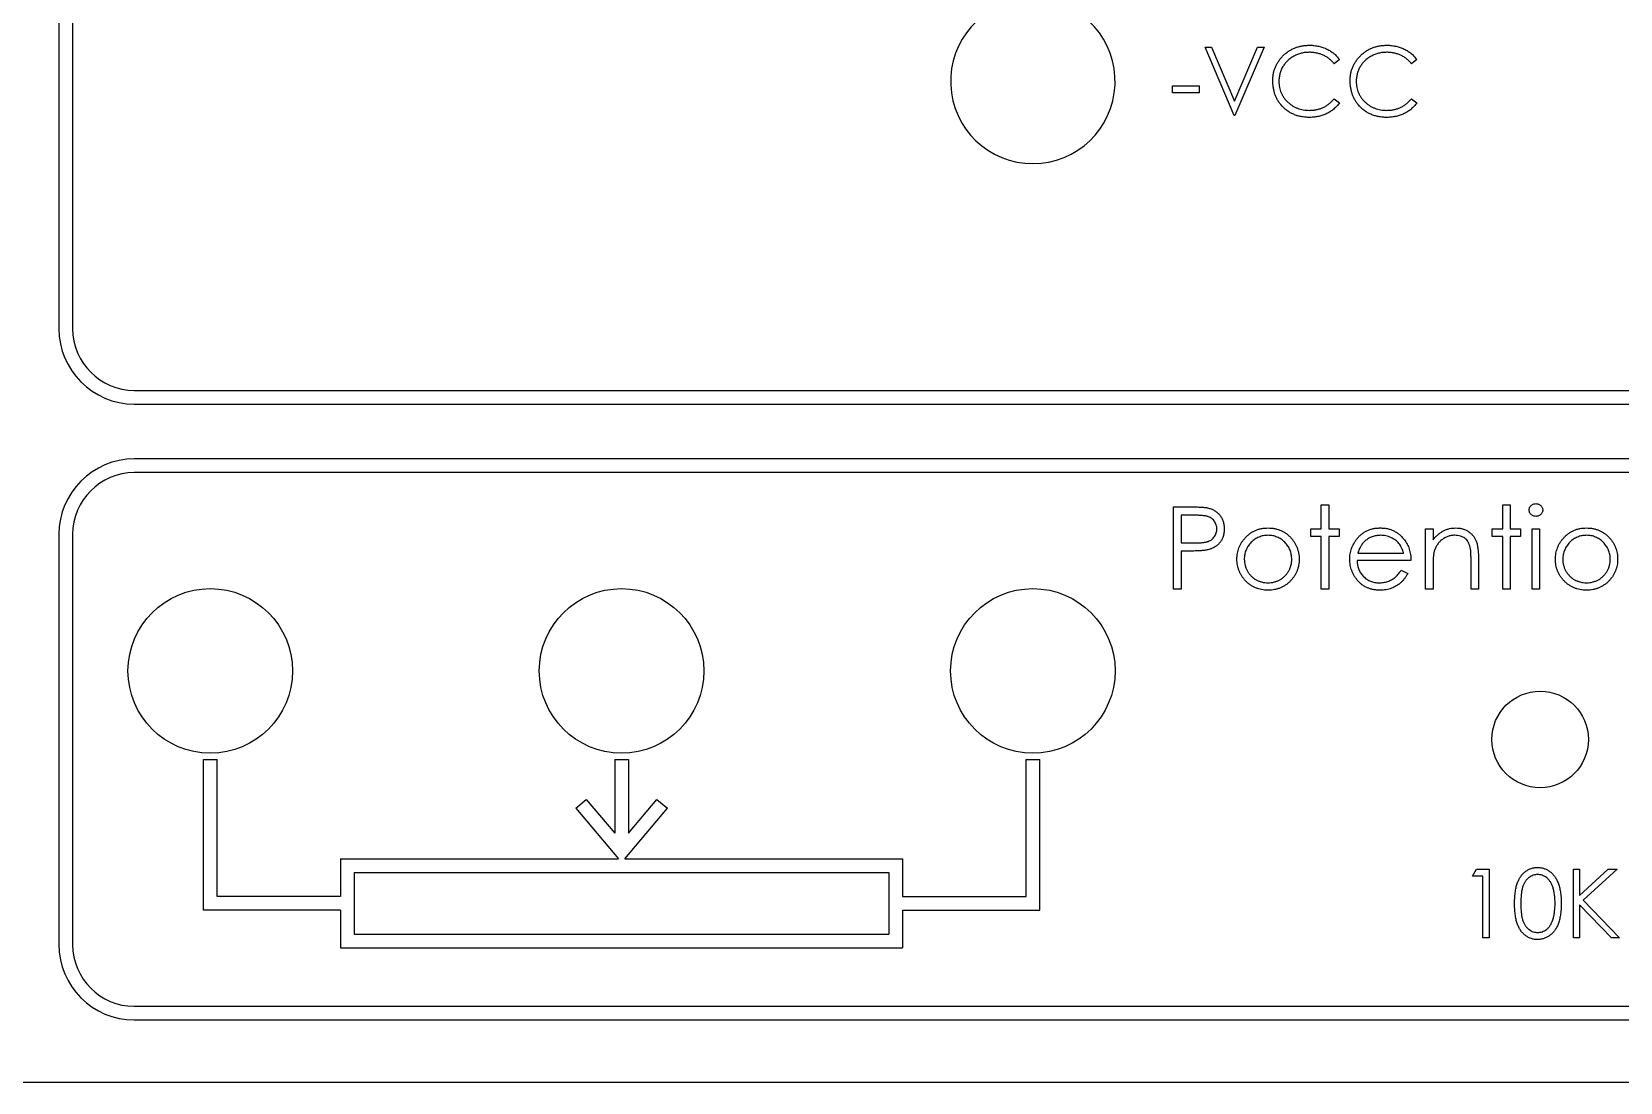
# Model space of a CAD drawing. Header units: millimetres. Extents: x -156 to 156, y -100 to 100.
# Drawn here: x -73 to 42.8, y -100.5 to -23.9 of the extents above; entities that cross this region are included whole.
import ezdxf

# ---------------------------------------------------------------- set-up
doc = ezdxf.new("R2010")
doc.units = ezdxf.units.MM

msp = doc.modelspace()

# ---------------------------------------------------------------- linework, layer by layer
at = {"color": 7, "linetype": 'Continuous', "lineweight": 25}
for p, q in [((-71.04, 45.54), (-71.04, -45.54)), ((-70.04, 45.54), (-70.04, -45.54)), ((14.68, -30), (12.56, -25)), ((12.56, -25), (13.04, -25)), ((13.04, -25), (14.71, -28.94)), ((14.71, -28.94), (16.38, -25)), ((16.86, -25), (14.74, -30)), ((16.38, -25), (16.86, -25)), ((22.37, -25.92), (21.98, -26.22)), ((28.01, -25.92), (27.62, -26.22)), ((10.19, -28.33), (10.19, -27.82)), ((10.19, -27.82), (12.12, -27.82)), ((12.12, -28.33), (10.19, -28.33)), ((12.12, -27.82), (12.12, -28.33)), ((21.98, -28.78), (22.37, -29.08)), ((27.62, -28.78), (28.01, -29.08)), ((14.74, -30), (14.68, -30)), ((-65.54, -50.04), (65.54, -50.04)), ((-65.54, -51.04), (65.54, -51.04)), ((65.54, -55.04), (-65.54, -55.04)), ((65.54, -56.04), (-65.54, -56.04)), ((10.27, -64.54), (10.27, -58.54)), ((10.27, -58.54), (11.45, -58.54)), ((21.04, -60.15), (21.04, -58.38)), ((21.04, -58.38), (21.58, -58.38)), ((21.58, -58.38), (21.58, -60.15)), ((34.27, -60.15), (34.27, -58.38)), ((34.27, -58.38), (34.81, -58.38)), ((34.81, -58.38), (34.81, -60.15)), ((11.91, -59.15), (10.81, -59.15)), ((10.81, -59.15), (10.81, -61.15)), ((20.27, -60.15), (21.04, -60.15)), ((20.27, -60.69), (20.27, -60.15)), ((21.58, -60.15), (22.35, -60.15)), ((22.35, -60.15), (22.35, -60.69)), ((28.65, -64.54), (28.65, -60.15)), ((28.65, -60.15), (29.19, -60.15)), ((29.19, -60.15), (29.19, -60.94)), ((33.5, -60.15), (34.27, -60.15)), ((33.5, -60.69), (33.5, -60.15)), ((34.81, -60.15), (35.58, -60.15)), ((35.58, -60.15), (35.58, -60.69)), ((36.42, -64.54), (36.42, -60.15)), ((36.42, -60.15), (36.96, -60.15)), ((36.96, -60.15), (36.96, -64.54)), ((-71.04, -60.54), (-71.04, -90.46)), ((-70.04, -60.54), (-70.04, -90.46)), ((10.81, -61.15), (11.86, -61.16)), ((21.04, -60.69), (20.27, -60.69)), ((21.04, -64.54), (21.04, -60.69)), ((22.35, -60.69), (21.58, -60.69)), ((21.58, -60.69), (21.58, -64.54)), ((34.27, -60.69), (33.5, -60.69)), ((34.27, -64.54), (34.27, -60.69)), ((35.58, -60.69), (34.81, -60.69)), ((34.81, -60.69), (34.81, -64.54)), ((11.24, -61.77), (10.81, -61.77)), ((10.81, -61.77), (10.81, -64.54)), ((27.58, -62.46), (23.65, -62.46)), ((23.71, -61.92), (27.04, -61.92)), ((31.96, -64.54), (31.96, -62.47)), ((32.5, -62.3), (32.5, -64.54)), ((26.87, -63.15), (27.35, -63.4)), ((29.19, -62.95), (29.19, -64.54)), ((10.81, -64.54), (10.27, -64.54)), ((21.58, -64.54), (21.04, -64.54)), ((29.19, -64.54), (28.65, -64.54)), ((32.5, -64.54), (31.96, -64.54)), ((34.81, -64.54), (34.27, -64.54)), ((36.96, -64.54), (36.42, -64.54)), ((-60.5, -87.96), (-60.5, -76.96)), ((-60.5, -76.96), (-59.5, -76.96)), ((-59.5, -86.96), (-59.5, -76.96)), ((-30.5, -76.96), (-30.5, -82.34)), ((-30.5, -76.96), (-29.5, -76.96)), ((-29.5, -76.96), (-29.5, -82.34)), ((-0.5, -86.96), (-0.5, -76.96)), ((-0.5, -76.96), (0.5, -76.96)), ((0.5, -87.96), (0.5, -76.96)), ((-33.34, -80.51), (-32.57, -79.87)), ((-32.57, -79.87), (-30.5, -82.34)), ((-29.5, -82.34), (-27.43, -79.87)), ((-27.43, -79.87), (-26.66, -80.51)), ((-33.34, -80.51), (-30.23, -84.21)), ((-29.77, -84.21), (-26.66, -80.51)), ((-50.5, -84.21), (-50.5, -86.96)), ((-50.5, -84.21), (-30.23, -84.21)), ((-29.77, -84.21), (-9.5, -84.21)), ((-9.5, -84.21), (-9.5, -86.96)), ((-49.5, -85.21), (-49.5, -89.71)), ((-49.5, -85.21), (-10.5, -85.21)), ((-10.5, -85.21), (-10.5, -89.71)), ((32.06, -85.48), (32.36, -84.96)), ((32.83, -85.48), (32.06, -85.48)), ((32.36, -84.96), (33.28, -84.96)), ((32.83, -89.96), (32.83, -85.48)), ((33.28, -84.96), (33.28, -89.96)), ((39.44, -89.96), (39.44, -84.96)), ((39.44, -84.96), (39.88, -84.96)), ((39.88, -84.96), (39.88, -86.87)), ((39.88, -86.87), (41.97, -84.96)), ((42.61, -84.96), (40.15, -87.21)), ((41.97, -84.96), (42.61, -84.96)), ((-50.5, -87.96), (-60.5, -87.96)), ((-50.5, -86.96), (-59.5, -86.96)), ((-50.5, -87.96), (-50.5, -90.71)), ((-9.5, -86.96), (-0.5, -86.96)), ((-9.5, -87.96), (0.5, -87.96)), ((-9.5, -87.96), (-9.5, -90.71)), ((42.2, -89.96), (39.88, -87.55)), ((39.88, -87.55), (39.88, -89.96)), ((40.15, -87.21), (42.8, -89.96)), ((-49.5, -89.71), (-10.5, -89.71)), ((33.28, -89.96), (32.83, -89.96)), ((39.88, -89.96), (39.44, -89.96)), ((42.8, -89.96), (42.2, -89.96)), ((-50.5, -90.71), (-9.5, -90.71)), ((-65.54, -94.96), (65.54, -94.96)), ((-65.54, -95.96), (65.54, -95.96)), ((-155.5, -100.5), (155.5, -100.5))]:
    msp.add_line(p, q, dxfattribs=at)
for centre, radius in [((-60, -70.5), 6), ((-30, -70.5), 6), ((0, -70.5), 6), ((37, -75.5), 3.52)]:
    msp.add_circle(centre, radius, dxfattribs=at)
for centre, radius, start, end in [((0, -27.5), 6, 94.7802, 85.2198), ((-65.54, -45.54), 5.5, 180, 270), ((-65.54, -45.54), 4.5, 180, 270), ((-65.54, -60.54), 5.5, 90, 180), ((-65.54, -60.54), 4.5, 90, 180), ((-65.54, -90.46), 5.5, 180, 270), ((-65.54, -90.46), 4.5, 180, 270)]:
    msp.add_arc(centre, radius, start, end, dxfattribs=at)
for points, knots in [([(17.5, -27.47), (17.5, -27.38), (17.51, -27.2), (17.54, -26.94), (17.6, -26.7), (17.69, -26.46), (17.8, -26.23), (17.93, -26.02), (18.09, -25.81), (18.26, -25.62), (18.46, -25.44), (18.67, -25.29), (18.9, -25.16), (19.13, -25.05), (19.38, -24.97), (19.64, -24.91), (19.91, -24.88), (20.1, -24.87), (20.19, -24.87)], [0, 0, 0, 0, 0.064558, 0.127014, 0.187955, 0.248014, 0.307748, 0.368235, 0.42947, 0.492743, 0.556258, 0.618217, 0.679655, 0.741246, 0.803415, 0.866815, 0.932328, 1, 1, 1, 1]), ([(20.16, -25.38), (20.11, -25.39), (20.01, -25.39), (19.86, -25.4), (19.72, -25.42), (19.58, -25.45), (19.44, -25.49), (19.3, -25.54), (19.17, -25.6), (19.04, -25.67), (18.91, -25.74), (18.79, -25.82), (18.68, -25.91), (18.58, -26), (18.48, -26.1), (18.39, -26.2), (18.31, -26.31), (18.23, -26.43), (18.16, -26.55), (18.11, -26.68), (18.06, -26.8), (18.02, -26.94), (17.99, -27.07), (17.97, -27.21), (17.95, -27.36), (17.95, -27.46), (17.95, -27.51)], [0, 0, 0, 0, 0.043955, 0.087502, 0.130463, 0.172752, 0.215403, 0.25765, 0.300153, 0.343121, 0.385925, 0.427686, 0.468818, 0.509492, 0.549883, 0.58998, 0.630405, 0.670869, 0.711384, 0.751627, 0.791776, 0.832459, 0.873319, 0.914543, 0.956924, 1, 1, 1, 1]), ([(21.98, -26.22), (21.95, -26.18), (21.9, -26.12), (21.81, -26.03), (21.71, -25.94), (21.62, -25.86), (21.51, -25.78), (21.41, -25.71), (21.3, -25.65), (21.14, -25.58), (20.95, -25.5), (20.69, -25.43), (20.43, -25.39), (20.25, -25.39), (20.16, -25.38)], [0, 0, 0, 0, 0.063163, 0.125475, 0.187121, 0.248294, 0.309295, 0.36985, 0.430973, 0.492456, 0.616148, 0.740844, 0.868183, 1, 1, 1, 1]), ([(20.19, -24.87), (20.25, -24.87), (20.36, -24.87), (20.53, -24.89), (20.69, -24.91), (20.85, -24.94), (21.01, -24.98), (21.16, -25.03), (21.31, -25.08), (21.45, -25.15), (21.59, -25.22), (21.72, -25.3), (21.84, -25.38), (21.96, -25.48), (22.07, -25.58), (22.18, -25.68), (22.28, -25.8), (22.34, -25.88), (22.37, -25.92)], [0, 0, 0, 0, 0.068548, 0.135683, 0.201215, 0.265682, 0.329267, 0.392395, 0.45507, 0.517127, 0.57879, 0.63974, 0.700192, 0.759806, 0.819628, 0.879355, 0.939512, 1, 1, 1, 1]), ([(23.14, -27.47), (23.14, -27.38), (23.15, -27.2), (23.18, -26.94), (23.24, -26.7), (23.33, -26.46), (23.44, -26.23), (23.57, -26.02), (23.73, -25.81), (23.91, -25.62), (24.1, -25.44), (24.31, -25.29), (24.54, -25.16), (24.77, -25.05), (25.02, -24.97), (25.28, -24.91), (25.55, -24.88), (25.74, -24.87), (25.83, -24.87)], [0, 0, 0, 0, 0.064558, 0.127014, 0.187955, 0.248014, 0.307748, 0.368235, 0.42947, 0.492743, 0.556258, 0.618217, 0.679655, 0.741246, 0.803415, 0.866815, 0.932328, 1, 1, 1, 1]), ([(25.8, -25.38), (25.75, -25.39), (25.65, -25.39), (25.51, -25.4), (25.36, -25.42), (25.22, -25.45), (25.08, -25.49), (24.94, -25.54), (24.81, -25.6), (24.68, -25.67), (24.55, -25.74), (24.43, -25.82), (24.32, -25.91), (24.22, -26), (24.12, -26.1), (24.03, -26.2), (23.95, -26.31), (23.87, -26.43), (23.81, -26.55), (23.75, -26.68), (23.7, -26.8), (23.66, -26.94), (23.63, -27.07), (23.61, -27.21), (23.59, -27.36), (23.59, -27.46), (23.59, -27.51)], [0, 0, 0, 0, 0.043955, 0.087502, 0.130463, 0.172752, 0.215403, 0.25765, 0.300153, 0.343121, 0.385925, 0.427686, 0.468818, 0.509492, 0.549883, 0.58998, 0.630405, 0.670869, 0.711384, 0.751627, 0.791776, 0.832459, 0.873319, 0.914543, 0.956924, 1, 1, 1, 1]), ([(27.62, -26.22), (27.59, -26.18), (27.54, -26.12), (27.45, -26.03), (27.35, -25.94), (27.26, -25.86), (27.15, -25.78), (27.05, -25.71), (26.94, -25.65), (26.79, -25.58), (26.59, -25.5), (26.34, -25.43), (26.07, -25.39), (25.89, -25.39), (25.8, -25.38)], [0, 0, 0, 0, 0.063163, 0.125475, 0.187121, 0.248294, 0.309295, 0.36985, 0.430973, 0.492456, 0.616148, 0.740844, 0.868183, 1, 1, 1, 1]), ([(25.83, -24.87), (25.89, -24.87), (26, -24.87), (26.17, -24.89), (26.33, -24.91), (26.49, -24.94), (26.65, -24.98), (26.8, -25.03), (26.95, -25.08), (27.09, -25.15), (27.23, -25.22), (27.36, -25.3), (27.48, -25.38), (27.6, -25.48), (27.72, -25.58), (27.82, -25.68), (27.92, -25.8), (27.98, -25.88), (28.01, -25.92)], [0, 0, 0, 0, 0.068548, 0.135683, 0.201215, 0.265682, 0.329267, 0.392395, 0.45507, 0.517127, 0.57879, 0.63974, 0.700192, 0.759806, 0.819628, 0.879355, 0.939512, 1, 1, 1, 1]), ([(18.13, -29.25), (18.08, -29.19), (17.98, -29.07), (17.85, -28.87), (17.74, -28.66), (17.65, -28.44), (17.59, -28.21), (17.54, -27.97), (17.51, -27.72), (17.5, -27.56), (17.5, -27.47)], [0, 0, 0, 0, 0.124329, 0.247156, 0.36878, 0.490734, 0.613614, 0.738958, 0.867311, 1, 1, 1, 1]), ([(17.95, -27.51), (17.95, -27.58), (17.95, -27.72), (17.99, -27.94), (18.03, -28.14), (18.11, -28.33), (18.19, -28.52), (18.31, -28.69), (18.43, -28.86), (18.58, -29.01), (18.75, -29.15), (18.92, -29.28), (19.11, -29.38), (19.31, -29.47), (19.51, -29.53), (19.73, -29.58), (19.96, -29.61), (20.11, -29.61), (20.19, -29.62)], [0, 0, 0, 0, 0.064323, 0.12629, 0.186726, 0.246146, 0.305576, 0.365429, 0.426326, 0.48884, 0.551725, 0.613919, 0.675484, 0.737334, 0.800229, 0.864502, 0.931041, 1, 1, 1, 1]), ([(23.78, -29.25), (23.72, -29.19), (23.62, -29.07), (23.5, -28.87), (23.38, -28.66), (23.3, -28.44), (23.23, -28.21), (23.18, -27.97), (23.15, -27.72), (23.14, -27.56), (23.14, -27.47)], [0, 0, 0, 0, 0.124329, 0.247156, 0.36878, 0.490734, 0.613614, 0.738958, 0.867311, 1, 1, 1, 1]), ([(23.59, -27.51), (23.59, -27.58), (23.6, -27.72), (23.63, -27.94), (23.67, -28.14), (23.75, -28.33), (23.83, -28.52), (23.95, -28.69), (24.08, -28.86), (24.22, -29.01), (24.39, -29.15), (24.56, -29.28), (24.75, -29.38), (24.95, -29.47), (25.15, -29.53), (25.37, -29.58), (25.6, -29.61), (25.76, -29.61), (25.83, -29.62)], [0, 0, 0, 0, 0.064323, 0.12629, 0.186726, 0.246146, 0.305576, 0.365429, 0.426326, 0.48884, 0.551725, 0.613919, 0.675484, 0.737334, 0.800229, 0.864502, 0.931041, 1, 1, 1, 1]), ([(20.19, -29.62), (20.28, -29.61), (20.45, -29.61), (20.7, -29.57), (20.95, -29.5), (21.18, -29.41), (21.4, -29.29), (21.6, -29.15), (21.8, -28.98), (21.92, -28.85), (21.98, -28.78)], [0, 0, 0, 0, 0.128515, 0.252949, 0.374755, 0.49594, 0.617181, 0.740909, 0.867811, 1, 1, 1, 1]), ([(25.83, -29.62), (25.92, -29.61), (26.09, -29.61), (26.35, -29.57), (26.59, -29.5), (26.82, -29.41), (27.04, -29.29), (27.24, -29.15), (27.44, -28.98), (27.56, -28.85), (27.62, -28.78)], [0, 0, 0, 0, 0.128515, 0.252949, 0.374755, 0.49594, 0.617181, 0.740909, 0.867811, 1, 1, 1, 1]), ([(20.2, -30.13), (20.14, -30.13), (20.04, -30.13), (19.88, -30.12), (19.73, -30.1), (19.58, -30.07), (19.43, -30.05), (19.29, -30.01), (19.16, -29.96), (19.03, -29.91), (18.9, -29.85), (18.78, -29.79), (18.66, -29.72), (18.54, -29.64), (18.44, -29.55), (18.33, -29.46), (18.23, -29.36), (18.17, -29.29), (18.13, -29.25)], [0, 0, 0, 0, 0.069663, 0.13775, 0.203917, 0.26878, 0.332414, 0.394754, 0.45618, 0.516996, 0.577396, 0.637198, 0.696999, 0.756756, 0.816554, 0.876948, 0.938132, 1, 1, 1, 1]), ([(22.37, -29.08), (22.34, -29.12), (22.28, -29.2), (22.18, -29.32), (22.07, -29.42), (21.95, -29.52), (21.83, -29.62), (21.71, -29.71), (21.58, -29.78), (21.44, -29.86), (21.3, -29.92), (21.15, -29.98), (21.01, -30.02), (20.85, -30.06), (20.69, -30.09), (20.53, -30.11), (20.37, -30.13), (20.25, -30.13), (20.2, -30.13)], [0, 0, 0, 0, 0.061674, 0.123053, 0.183475, 0.243727, 0.304279, 0.364863, 0.425946, 0.487391, 0.54922, 0.611144, 0.673529, 0.736961, 0.800785, 0.866013, 0.932101, 1, 1, 1, 1]), ([(25.84, -30.13), (25.78, -30.13), (25.68, -30.13), (25.52, -30.12), (25.37, -30.1), (25.22, -30.07), (25.07, -30.05), (24.94, -30.01), (24.8, -29.96), (24.67, -29.91), (24.54, -29.85), (24.42, -29.79), (24.3, -29.72), (24.19, -29.64), (24.08, -29.55), (23.97, -29.46), (23.87, -29.36), (23.81, -29.29), (23.78, -29.25)], [0, 0, 0, 0, 0.069663, 0.13775, 0.203917, 0.26878, 0.332414, 0.394754, 0.45618, 0.516996, 0.577396, 0.637198, 0.696999, 0.756756, 0.816554, 0.876948, 0.938132, 1, 1, 1, 1]), ([(28.01, -29.08), (27.98, -29.12), (27.92, -29.2), (27.82, -29.32), (27.71, -29.42), (27.59, -29.52), (27.48, -29.62), (27.35, -29.71), (27.22, -29.78), (27.08, -29.86), (26.94, -29.92), (26.8, -29.98), (26.65, -30.02), (26.49, -30.06), (26.33, -30.09), (26.17, -30.11), (26.01, -30.13), (25.89, -30.13), (25.84, -30.13)], [0, 0, 0, 0, 0.061674, 0.123053, 0.183475, 0.243727, 0.304279, 0.364863, 0.425946, 0.487391, 0.54922, 0.611144, 0.673529, 0.736961, 0.800785, 0.866013, 0.932101, 1, 1, 1, 1]), ([(11.45, -58.54), (11.53, -58.54), (11.68, -58.54), (11.9, -58.54), (12.11, -58.55), (12.29, -58.56), (12.45, -58.57), (12.59, -58.58), (12.71, -58.6), (12.78, -58.62), (12.81, -58.63)], [0, 0, 0, 0, 0.176956, 0.339055, 0.486318, 0.618781, 0.735619, 0.838742, 0.926457, 1, 1, 1, 1]), ([(12.81, -58.63), (12.85, -58.64), (12.94, -58.66), (13.05, -58.7), (13.17, -58.76), (13.27, -58.82), (13.37, -58.89), (13.47, -58.97), (13.56, -59.05), (13.64, -59.15), (13.72, -59.25), (13.78, -59.36), (13.84, -59.47), (13.88, -59.6), (13.92, -59.72), (13.94, -59.86), (13.96, -60), (13.96, -60.1), (13.96, -60.14)], [0, 0, 0, 0, 0.062481, 0.12349, 0.183411, 0.243153, 0.302127, 0.36171, 0.421842, 0.482932, 0.544552, 0.605681, 0.66768, 0.729984, 0.794551, 0.860346, 0.928907, 1, 1, 1, 1]), ([(36.19, -58.77), (36.19, -58.74), (36.2, -58.68), (36.23, -58.59), (36.27, -58.51), (36.34, -58.44), (36.41, -58.38), (36.5, -58.34), (36.59, -58.31), (36.66, -58.31), (36.69, -58.3)], [0, 0, 0, 0, 0.12329, 0.242149, 0.363437, 0.489745, 0.618115, 0.744894, 0.868932, 1, 1, 1, 1]), ([(36.69, -59.23), (36.66, -59.23), (36.59, -59.22), (36.5, -59.2), (36.41, -59.15), (36.34, -59.09), (36.27, -59.02), (36.23, -58.94), (36.2, -58.86), (36.19, -58.8), (36.19, -58.77)], [0, 0, 0, 0, 0.131867, 0.256661, 0.384213, 0.513365, 0.640443, 0.761085, 0.879146, 1, 1, 1, 1]), ([(36.69, -58.3), (36.72, -58.31), (36.79, -58.31), (36.88, -58.34), (36.97, -58.38), (37.05, -58.44), (37.11, -58.51), (37.16, -58.59), (37.19, -58.68), (37.19, -58.74), (37.19, -58.77)], [0, 0, 0, 0, 0.131899, 0.258284, 0.384341, 0.51198, 0.638632, 0.75923, 0.877412, 1, 1, 1, 1]), ([(37.19, -58.77), (37.19, -58.8), (37.19, -58.86), (37.16, -58.94), (37.11, -59.02), (37.05, -59.09), (36.97, -59.15), (36.88, -59.2), (36.79, -59.22), (36.72, -59.23), (36.69, -59.23)], [0, 0, 0, 0, 0.1201621, 0.2375463, 0.3574971, 0.4849171, 0.6133293, 0.7401504, 0.8673013, 1, 1, 1, 1]), ([(11.86, -61.16), (11.91, -61.16), (12.01, -61.16), (12.15, -61.16), (12.28, -61.15), (12.41, -61.14), (12.52, -61.12), (12.62, -61.11), (12.71, -61.08), (12.81, -61.05), (12.93, -60.99), (13.06, -60.92), (13.16, -60.81), (13.26, -60.7), (13.33, -60.57), (13.38, -60.44), (13.42, -60.29), (13.42, -60.2), (13.42, -60.15)], [0, 0, 0, 0, 0.072538, 0.140034, 0.202496, 0.260575, 0.313228, 0.361583, 0.404878, 0.444127, 0.5164, 0.586507, 0.655085, 0.724384, 0.793974, 0.861638, 0.930111, 1, 1, 1, 1]), ([(13.42, -60.15), (13.42, -60.1), (13.42, -60), (13.38, -59.86), (13.33, -59.73), (13.26, -59.6), (13.17, -59.49), (13.06, -59.39), (12.94, -59.31), (12.83, -59.26), (12.73, -59.23), (12.65, -59.21), (12.55, -59.19), (12.44, -59.18), (12.32, -59.16), (12.19, -59.16), (12.05, -59.15), (11.96, -59.15), (11.91, -59.15)], [0, 0, 0, 0, 0.070044, 0.139238, 0.208197, 0.279173, 0.349987, 0.418354, 0.48761, 0.557411, 0.59533, 0.637964, 0.685913, 0.738185, 0.796103, 0.858517, 0.926658, 1, 1, 1, 1]), ([(13.96, -60.14), (13.96, -60.19), (13.96, -60.29), (13.94, -60.43), (13.92, -60.57), (13.88, -60.7), (13.84, -60.82), (13.78, -60.93), (13.72, -61.04), (13.64, -61.14), (13.56, -61.24), (13.47, -61.32), (13.37, -61.4), (13.26, -61.47), (13.15, -61.53), (13.03, -61.59), (12.9, -61.63), (12.81, -61.66), (12.76, -61.67)], [0, 0, 0, 0, 0.070119, 0.137192, 0.202016, 0.264631, 0.326117, 0.38601, 0.445812, 0.505298, 0.564633, 0.624283, 0.683902, 0.743953, 0.805388, 0.868388, 0.933084, 1, 1, 1, 1]), ([(15.49, -60.8), (15.54, -60.74), (15.65, -60.63), (15.83, -60.48), (16.03, -60.35), (16.23, -60.25), (16.45, -60.17), (16.67, -60.12), (16.91, -60.08), (17.07, -60.08), (17.16, -60.07)], [0, 0, 0, 0, 0.128498, 0.252713, 0.374819, 0.496436, 0.617911, 0.741288, 0.8687, 1, 1, 1, 1]), ([(17.16, -60.07), (17.24, -60.08), (17.4, -60.08), (17.64, -60.12), (17.86, -60.17), (18.08, -60.25), (18.28, -60.35), (18.47, -60.48), (18.66, -60.62), (18.77, -60.74), (18.82, -60.8)], [0, 0, 0, 0, 0.131751, 0.258332, 0.382134, 0.503804, 0.624693, 0.746871, 0.871514, 1, 1, 1, 1]), ([(23.62, -60.89), (23.67, -60.83), (23.78, -60.7), (23.96, -60.53), (24.16, -60.39), (24.37, -60.27), (24.59, -60.18), (24.83, -60.12), (25.08, -60.08), (25.25, -60.08), (25.33, -60.07)], [0, 0, 0, 0, 0.128835, 0.253589, 0.374643, 0.49534, 0.616325, 0.739759, 0.866842, 1, 1, 1, 1]), ([(25.33, -60.07), (25.42, -60.08), (25.6, -60.08), (25.86, -60.12), (26.1, -60.19), (26.33, -60.28), (26.55, -60.41), (26.75, -60.56), (26.93, -60.73), (27.04, -60.87), (27.1, -60.94)], [0, 0, 0, 0, 0.13204, 0.259033, 0.38188, 0.502258, 0.622752, 0.744743, 0.870109, 1, 1, 1, 1]), ([(29.19, -60.94), (29.25, -60.87), (29.36, -60.73), (29.55, -60.55), (29.74, -60.4), (29.95, -60.28), (30.16, -60.19), (30.39, -60.12), (30.62, -60.08), (30.78, -60.08), (30.86, -60.07)], [0, 0, 0, 0, 0.140976, 0.273569, 0.398988, 0.51993, 0.63811, 0.756589, 0.87686, 1, 1, 1, 1]), ([(30.86, -60.07), (30.94, -60.08), (31.1, -60.08), (31.33, -60.13), (31.55, -60.21), (31.75, -60.32), (31.93, -60.45), (32.09, -60.61), (32.22, -60.79), (32.3, -60.96), (32.36, -61.11), (32.4, -61.23), (32.43, -61.37), (32.46, -61.53), (32.47, -61.7), (32.49, -61.89), (32.5, -62.09), (32.5, -62.23), (32.5, -62.3)], [0, 0, 0, 0, 0.0772404, 0.1511781, 0.223488, 0.2955426, 0.3669763, 0.4371305, 0.5070436, 0.5785597, 0.6166135, 0.6587562, 0.7044912, 0.7548031, 0.8093316, 0.8682745, 0.9320729, 1, 1, 1, 1]), ([(38.72, -60.8), (38.77, -60.74), (38.88, -60.63), (39.07, -60.48), (39.26, -60.35), (39.46, -60.25), (39.68, -60.17), (39.91, -60.12), (40.14, -60.08), (40.3, -60.08), (40.39, -60.07)], [0, 0, 0, 0, 0.1284975, 0.252713, 0.3748191, 0.4964364, 0.6179106, 0.7412876, 0.8687004, 1, 1, 1, 1]), ([(40.39, -60.07), (40.47, -60.08), (40.63, -60.08), (40.87, -60.12), (41.09, -60.17), (41.31, -60.25), (41.51, -60.35), (41.7, -60.48), (41.89, -60.62), (42, -60.74), (42.05, -60.8)], [0, 0, 0, 0, 0.131751, 0.258332, 0.382134, 0.503804, 0.624693, 0.746871, 0.871514, 1, 1, 1, 1]), ([(14.88, -62.36), (14.89, -62.28), (14.89, -62.14), (14.92, -61.92), (14.97, -61.72), (15.03, -61.52), (15.12, -61.33), (15.22, -61.14), (15.34, -60.96), (15.44, -60.86), (15.49, -60.8)], [0, 0, 0, 0, 0.128919, 0.255238, 0.378679, 0.501088, 0.622714, 0.746241, 0.871589, 1, 1, 1, 1]), ([(17.15, -60.61), (17.1, -60.61), (16.98, -60.62), (16.81, -60.64), (16.65, -60.68), (16.49, -60.74), (16.34, -60.81), (16.2, -60.9), (16.06, -61), (15.93, -61.12), (15.81, -61.25), (15.71, -61.39), (15.62, -61.53), (15.55, -61.69), (15.49, -61.85), (15.45, -62.01), (15.43, -62.18), (15.42, -62.3), (15.42, -62.36)], [0, 0, 0, 0, 0.063846, 0.126044, 0.187165, 0.247399, 0.30838, 0.36978, 0.432584, 0.497641, 0.562401, 0.625557, 0.687332, 0.748313, 0.809791, 0.871768, 0.934836, 1, 1, 1, 1]), ([(18.88, -62.36), (18.88, -62.3), (18.88, -62.18), (18.85, -62.01), (18.82, -61.85), (18.76, -61.69), (18.69, -61.53), (18.6, -61.39), (18.49, -61.25), (18.37, -61.12), (18.25, -61), (18.11, -60.9), (17.96, -60.81), (17.81, -60.74), (17.66, -60.68), (17.49, -60.64), (17.33, -60.62), (17.21, -60.61), (17.15, -60.61)], [0, 0, 0, 0, 0.065185, 0.128274, 0.19027, 0.251768, 0.312769, 0.374793, 0.43797, 0.503047, 0.568125, 0.63095, 0.692369, 0.752973, 0.813641, 0.874355, 0.936573, 1, 1, 1, 1]), ([(18.82, -60.8), (18.87, -60.85), (18.97, -60.96), (19.09, -61.14), (19.19, -61.32), (19.28, -61.51), (19.34, -61.71), (19.39, -61.92), (19.42, -62.14), (19.42, -62.28), (19.42, -62.36)], [0, 0, 0, 0, 0.128157, 0.253834, 0.376506, 0.498534, 0.621368, 0.744565, 0.870634, 1, 1, 1, 1]), ([(23.12, -62.36), (23.12, -62.29), (23.12, -62.15), (23.14, -61.96), (23.18, -61.76), (23.24, -61.58), (23.31, -61.4), (23.4, -61.22), (23.5, -61.05), (23.58, -60.95), (23.62, -60.89)], [0, 0, 0, 0, 0.128045, 0.253768, 0.377428, 0.500551, 0.623296, 0.746578, 0.872348, 1, 1, 1, 1]), ([(24.23, -61.02), (24.2, -61.05), (24.15, -61.1), (24.07, -61.19), (23.99, -61.29), (23.93, -61.4), (23.86, -61.51), (23.81, -61.64), (23.75, -61.78), (23.73, -61.87), (23.71, -61.92)], [0, 0, 0, 0, 0.1099838, 0.2225805, 0.3384999, 0.4587086, 0.5855353, 0.7175177, 0.8546668, 1, 1, 1, 1]), ([(25.36, -60.61), (25.31, -60.61), (25.2, -60.62), (25.05, -60.64), (24.89, -60.67), (24.75, -60.71), (24.61, -60.77), (24.48, -60.84), (24.35, -60.93), (24.27, -60.99), (24.23, -61.02)], [0, 0, 0, 0, 0.131092, 0.259141, 0.384162, 0.505992, 0.629098, 0.750669, 0.874039, 1, 1, 1, 1]), ([(27.04, -61.92), (27.02, -61.85), (26.98, -61.71), (26.9, -61.52), (26.81, -61.35), (26.71, -61.21), (26.59, -61.07), (26.45, -60.96), (26.29, -60.86), (26.12, -60.77), (25.94, -60.7), (25.75, -60.65), (25.56, -60.62), (25.43, -60.61), (25.36, -60.61)], [0, 0, 0, 0, 0.09624, 0.185231, 0.267501, 0.3444, 0.419595, 0.496891, 0.576638, 0.660268, 0.745387, 0.83004, 0.914474, 1, 1, 1, 1]), ([(27.1, -60.94), (27.14, -60.99), (27.21, -61.09), (27.31, -61.26), (27.39, -61.44), (27.46, -61.62), (27.51, -61.82), (27.55, -62.02), (27.57, -62.24), (27.57, -62.38), (27.58, -62.46)], [0, 0, 0, 0, 0.118522, 0.236255, 0.356174, 0.47725, 0.60154, 0.729618, 0.862158, 1, 1, 1, 1]), ([(30.77, -60.61), (30.72, -60.61), (30.64, -60.61), (30.51, -60.63), (30.39, -60.66), (30.27, -60.69), (30.15, -60.74), (30.04, -60.8), (29.93, -60.87), (29.82, -60.95), (29.72, -61.03), (29.63, -61.12), (29.55, -61.22), (29.48, -61.32), (29.41, -61.43), (29.36, -61.54), (29.31, -61.65), (29.29, -61.73), (29.28, -61.77)], [0, 0, 0, 0, 0.0639861, 0.1266269, 0.1889844, 0.2502302, 0.3123512, 0.3745736, 0.4381475, 0.5029204, 0.5679741, 0.6307713, 0.6929346, 0.7543975, 0.8152184, 0.8761169, 0.9380146, 1, 1, 1, 1]), ([(31.9, -61.48), (31.88, -61.41), (31.84, -61.28), (31.76, -61.1), (31.65, -60.95), (31.51, -60.82), (31.36, -60.73), (31.18, -60.66), (30.98, -60.62), (30.84, -60.61), (30.77, -60.61)], [0, 0, 0, 0, 0.13552, 0.260833, 0.378476, 0.493178, 0.609281, 0.729981, 0.859261, 1, 1, 1, 1]), ([(38.12, -62.36), (38.12, -62.28), (38.12, -62.14), (38.15, -61.92), (38.2, -61.72), (38.26, -61.52), (38.35, -61.33), (38.45, -61.14), (38.57, -60.96), (38.67, -60.86), (38.72, -60.8)], [0, 0, 0, 0, 0.128919, 0.255238, 0.378679, 0.501088, 0.622714, 0.746241, 0.871589, 1, 1, 1, 1]), ([(40.38, -60.61), (40.33, -60.61), (40.21, -60.62), (40.04, -60.64), (39.88, -60.68), (39.72, -60.74), (39.57, -60.81), (39.43, -60.9), (39.29, -61), (39.16, -61.12), (39.04, -61.25), (38.94, -61.39), (38.85, -61.53), (38.78, -61.69), (38.72, -61.85), (38.68, -62.01), (38.66, -62.18), (38.66, -62.3), (38.65, -62.36)], [0, 0, 0, 0, 0.063846, 0.126044, 0.187165, 0.247399, 0.30838, 0.36978, 0.432584, 0.497641, 0.562401, 0.625557, 0.687332, 0.748313, 0.809791, 0.871768, 0.934836, 1, 1, 1, 1]), ([(42.12, -62.36), (42.11, -62.3), (42.11, -62.18), (42.09, -62.01), (42.05, -61.85), (41.99, -61.69), (41.92, -61.53), (41.83, -61.39), (41.72, -61.25), (41.6, -61.12), (41.48, -61), (41.34, -60.9), (41.19, -60.81), (41.04, -60.74), (40.89, -60.68), (40.73, -60.64), (40.56, -60.62), (40.44, -60.61), (40.38, -60.61)], [0, 0, 0, 0, 0.065185, 0.128274, 0.19027, 0.251768, 0.312769, 0.374793, 0.43797, 0.503047, 0.568125, 0.63095, 0.692369, 0.752973, 0.813641, 0.874355, 0.936573, 1, 1, 1, 1]), ([(42.05, -60.8), (42.1, -60.85), (42.2, -60.96), (42.32, -61.14), (42.42, -61.32), (42.51, -61.51), (42.57, -61.71), (42.62, -61.92), (42.65, -62.14), (42.65, -62.28), (42.65, -62.36)], [0, 0, 0, 0, 0.128157, 0.253834, 0.376506, 0.498534, 0.621368, 0.744565, 0.870634, 1, 1, 1, 1]), ([(12.76, -61.67), (12.73, -61.68), (12.64, -61.69), (12.51, -61.71), (12.35, -61.73), (12.17, -61.74), (11.97, -61.75), (11.74, -61.76), (11.5, -61.77), (11.33, -61.77), (11.24, -61.77)], [0, 0, 0, 0, 0.075173, 0.164746, 0.268017, 0.385912, 0.517789, 0.663691, 0.824413, 1, 1, 1, 1]), ([(17.16, -64.61), (17.07, -64.61), (16.91, -64.61), (16.68, -64.57), (16.46, -64.52), (16.25, -64.45), (16.04, -64.35), (15.86, -64.23), (15.68, -64.1), (15.52, -63.94), (15.37, -63.77), (15.24, -63.59), (15.13, -63.4), (15.04, -63.2), (14.97, -63), (14.92, -62.79), (14.89, -62.58), (14.89, -62.43), (14.88, -62.36)], [0, 0, 0, 0, 0.068742, 0.134635, 0.198324, 0.260825, 0.322714, 0.384555, 0.446913, 0.510958, 0.574931, 0.636685, 0.697483, 0.757134, 0.816966, 0.876818, 0.937663, 1, 1, 1, 1]), ([(15.42, -62.36), (15.43, -62.44), (15.43, -62.59), (15.48, -62.81), (15.55, -63.03), (15.65, -63.23), (15.78, -63.42), (15.92, -63.59), (16.09, -63.74), (16.28, -63.86), (16.48, -63.95), (16.7, -64.02), (16.92, -64.07), (17.08, -64.07), (17.15, -64.07)], [0, 0, 0, 0, 0.0847327, 0.1681787, 0.2514882, 0.3358407, 0.4198345, 0.5023449, 0.583649, 0.665931, 0.7487165, 0.8310473, 0.9144098, 1, 1, 1, 1]), ([(17.15, -64.07), (17.23, -64.07), (17.38, -64.07), (17.61, -64.02), (17.82, -63.95), (18.02, -63.86), (18.21, -63.74), (18.38, -63.59), (18.53, -63.42), (18.66, -63.23), (18.76, -63.03), (18.83, -62.81), (18.88, -62.59), (18.88, -62.44), (18.88, -62.36)], [0, 0, 0, 0, 0.085606, 0.168983, 0.250908, 0.333708, 0.416005, 0.49766, 0.579893, 0.663902, 0.748466, 0.831791, 0.915252, 1, 1, 1, 1]), ([(19.42, -62.36), (19.42, -62.43), (19.42, -62.58), (19.39, -62.79), (19.34, -63), (19.27, -63.2), (19.18, -63.4), (19.07, -63.59), (18.94, -63.77), (18.79, -63.94), (18.63, -64.1), (18.45, -64.23), (18.26, -64.35), (18.06, -64.45), (17.85, -64.52), (17.63, -64.57), (17.4, -64.61), (17.24, -64.61), (17.16, -64.61)], [0, 0, 0, 0, 0.062416, 0.123337, 0.1832651, 0.2431724, 0.3028984, 0.3637736, 0.4256053, 0.489659, 0.5537846, 0.6162215, 0.6778545, 0.7395169, 0.8020965, 0.8658658, 0.9315078, 1, 1, 1, 1]), ([(25.32, -64.61), (25.24, -64.61), (25.07, -64.61), (24.83, -64.57), (24.61, -64.52), (24.4, -64.44), (24.2, -64.35), (24.02, -64.23), (23.85, -64.09), (23.7, -63.92), (23.56, -63.75), (23.44, -63.57), (23.34, -63.38), (23.26, -63.18), (23.19, -62.98), (23.15, -62.78), (23.12, -62.57), (23.12, -62.43), (23.12, -62.36)], [0, 0, 0, 0, 0.071579, 0.139629, 0.204797, 0.268135, 0.329814, 0.391301, 0.453434, 0.516552, 0.579631, 0.641119, 0.701294, 0.76081, 0.819932, 0.87892, 0.938983, 1, 1, 1, 1]), ([(23.65, -62.46), (23.66, -62.52), (23.66, -62.63), (23.69, -62.8), (23.72, -62.95), (23.78, -63.1), (23.84, -63.25), (23.92, -63.38), (24.02, -63.51), (24.12, -63.62), (24.24, -63.73), (24.36, -63.82), (24.5, -63.9), (24.63, -63.96), (24.78, -64.01), (24.93, -64.05), (25.09, -64.07), (25.2, -64.07), (25.25, -64.07)], [0, 0, 0, 0, 0.068385, 0.134476, 0.198391, 0.260753, 0.321829, 0.383037, 0.444653, 0.507398, 0.569825, 0.630778, 0.690929, 0.750945, 0.811049, 0.872331, 0.935004, 1, 1, 1, 1]), ([(29.28, -61.77), (29.27, -61.8), (29.25, -61.87), (29.24, -61.97), (29.22, -62.1), (29.21, -62.23), (29.2, -62.39), (29.2, -62.56), (29.19, -62.75), (29.19, -62.88), (29.19, -62.95)], [0, 0, 0, 0, 0.076995, 0.167615, 0.271052, 0.38946, 0.520843, 0.666399, 0.826094, 1, 1, 1, 1]), ([(31.96, -62.47), (31.96, -62.41), (31.96, -62.3), (31.96, -62.14), (31.95, -61.99), (31.95, -61.85), (31.94, -61.74), (31.93, -61.64), (31.91, -61.55), (31.9, -61.5), (31.9, -61.48)], [0, 0, 0, 0, 0.17885, 0.34211, 0.489826, 0.623254, 0.74008, 0.841483, 0.928908, 1, 1, 1, 1]), ([(40.39, -64.61), (40.31, -64.61), (40.14, -64.61), (39.91, -64.57), (39.69, -64.52), (39.48, -64.45), (39.28, -64.35), (39.09, -64.23), (38.91, -64.1), (38.75, -63.94), (38.6, -63.77), (38.47, -63.59), (38.36, -63.4), (38.27, -63.2), (38.2, -63), (38.15, -62.79), (38.12, -62.58), (38.12, -62.43), (38.12, -62.36)], [0, 0, 0, 0, 0.068742, 0.134635, 0.198324, 0.260825, 0.322714, 0.384555, 0.446913, 0.510958, 0.574931, 0.636685, 0.697483, 0.757134, 0.816966, 0.876818, 0.937663, 1, 1, 1, 1]), ([(38.65, -62.36), (38.66, -62.44), (38.66, -62.59), (38.71, -62.81), (38.78, -63.03), (38.88, -63.23), (39.01, -63.42), (39.16, -63.59), (39.32, -63.74), (39.51, -63.86), (39.72, -63.95), (39.93, -64.02), (40.15, -64.07), (40.31, -64.07), (40.38, -64.07)], [0, 0, 0, 0, 0.0847327, 0.1681787, 0.2514882, 0.3358407, 0.4198345, 0.5023449, 0.583649, 0.665931, 0.7487165, 0.8310473, 0.9144098, 1, 1, 1, 1]), ([(40.38, -64.07), (40.46, -64.07), (40.62, -64.07), (40.84, -64.02), (41.05, -63.95), (41.26, -63.86), (41.44, -63.74), (41.61, -63.59), (41.76, -63.42), (41.89, -63.23), (41.99, -63.03), (42.06, -62.81), (42.11, -62.59), (42.11, -62.44), (42.12, -62.36)], [0, 0, 0, 0, 0.085606, 0.168983, 0.250908, 0.333708, 0.416005, 0.49766, 0.579893, 0.663902, 0.748466, 0.831791, 0.915252, 1, 1, 1, 1]), ([(42.65, -62.36), (42.65, -62.43), (42.65, -62.58), (42.62, -62.79), (42.57, -63), (42.5, -63.2), (42.41, -63.4), (42.3, -63.59), (42.17, -63.77), (42.02, -63.94), (41.86, -64.1), (41.68, -64.23), (41.49, -64.35), (41.29, -64.45), (41.08, -64.52), (40.86, -64.57), (40.63, -64.61), (40.47, -64.61), (40.39, -64.61)], [0, 0, 0, 0, 0.062416, 0.123337, 0.183265, 0.243172, 0.302898, 0.363774, 0.425605, 0.489659, 0.553785, 0.616222, 0.677854, 0.739517, 0.802097, 0.865866, 0.931508, 1, 1, 1, 1]), ([(25.25, -64.07), (25.31, -64.07), (25.41, -64.07), (25.57, -64.05), (25.73, -64.02), (25.88, -63.97), (26.03, -63.92), (26.16, -63.85), (26.29, -63.78), (26.41, -63.7), (26.52, -63.6), (26.63, -63.47), (26.75, -63.32), (26.83, -63.21), (26.87, -63.15)], [0, 0, 0, 0, 0.082592, 0.163879, 0.245659, 0.327726, 0.40861, 0.485749, 0.559169, 0.630268, 0.705306, 0.792065, 0.889796, 1, 1, 1, 1]), ([(27.35, -63.4), (27.31, -63.47), (27.23, -63.6), (27.11, -63.78), (26.97, -63.94), (26.83, -64.08), (26.67, -64.21), (26.51, -64.31), (26.34, -64.4), (26.16, -64.48), (25.96, -64.54), (25.76, -64.58), (25.54, -64.61), (25.4, -64.61), (25.32, -64.61)], [0, 0, 0, 0, 0.09337, 0.181661, 0.265874, 0.346355, 0.4246, 0.501903, 0.579992, 0.658443, 0.738672, 0.821894, 0.908801, 1, 1, 1, 1]), ([(35.14, -87.47), (35.14, -87.39), (35.14, -87.23), (35.15, -87), (35.17, -86.79), (35.19, -86.59), (35.22, -86.41), (35.26, -86.24), (35.3, -86.08), (35.35, -85.94), (35.41, -85.8), (35.47, -85.68), (35.53, -85.57), (35.61, -85.46), (35.68, -85.36), (35.77, -85.27), (35.85, -85.19), (35.95, -85.11), (36.05, -85.05), (36.15, -84.99), (36.25, -84.94), (36.36, -84.91), (36.47, -84.87), (36.58, -84.85), (36.7, -84.84), (36.77, -84.84), (36.81, -84.84)], [0, 0, 0, 0, 0.068595, 0.133246, 0.194313, 0.251279, 0.304513, 0.354235, 0.400481, 0.443411, 0.484015, 0.523252, 0.561042, 0.5979, 0.633518, 0.668314, 0.702496, 0.736685, 0.770293, 0.803437, 0.835913, 0.86846, 0.900847, 0.933467, 0.966258, 1, 1, 1, 1]), ([(36.83, -85.35), (36.77, -85.35), (36.66, -85.36), (36.5, -85.4), (36.34, -85.47), (36.22, -85.55), (36.12, -85.62), (36.05, -85.69), (35.99, -85.76), (35.93, -85.84), (35.88, -85.92), (35.83, -86.01), (35.78, -86.11), (35.74, -86.21), (35.71, -86.32), (35.68, -86.45), (35.65, -86.59), (35.63, -86.74), (35.61, -86.9), (35.6, -87.08), (35.59, -87.27), (35.59, -87.4), (35.59, -87.46)], [0, 0, 0, 0, 0.060387, 0.120883, 0.182755, 0.247811, 0.281299, 0.315088, 0.349702, 0.384857, 0.420966, 0.458511, 0.497175, 0.537602, 0.580503, 0.627468, 0.678388, 0.733983, 0.793747, 0.857714, 0.926698, 1, 1, 1, 1]), ([(36.81, -84.84), (36.85, -84.84), (36.93, -84.84), (37.05, -84.85), (37.16, -84.87), (37.27, -84.91), (37.38, -84.94), (37.49, -84.99), (37.59, -85.05), (37.69, -85.12), (37.79, -85.19), (37.88, -85.27), (37.96, -85.37), (38.04, -85.47), (38.12, -85.58), (38.19, -85.7), (38.25, -85.82), (38.31, -85.96), (38.37, -86.11), (38.41, -86.27), (38.45, -86.44), (38.48, -86.62), (38.51, -86.81), (38.53, -87.02), (38.54, -87.24), (38.54, -87.39), (38.54, -87.47)], [0, 0, 0, 0, 0.033788, 0.067194, 0.099862, 0.132567, 0.165151, 0.197913, 0.231319, 0.265083, 0.299255, 0.334399, 0.369943, 0.406284, 0.444064, 0.482998, 0.523354, 0.565537, 0.609613, 0.656391, 0.705885, 0.758325, 0.813832, 0.872795, 0.934722, 1, 1, 1, 1]), ([(38.09, -87.46), (38.09, -87.4), (38.09, -87.29), (38.08, -87.11), (38.07, -86.95), (38.05, -86.8), (38.02, -86.65), (38, -86.51), (37.96, -86.38), (37.92, -86.26), (37.88, -86.14), (37.83, -86.04), (37.78, -85.94), (37.72, -85.85), (37.66, -85.77), (37.6, -85.69), (37.53, -85.62), (37.43, -85.55), (37.31, -85.47), (37.15, -85.4), (36.99, -85.36), (36.88, -85.35), (36.83, -85.35)], [0, 0, 0, 0, 0.065681, 0.128486, 0.188175, 0.245106, 0.299448, 0.350823, 0.399942, 0.446672, 0.491255, 0.533376, 0.573853, 0.612526, 0.649597, 0.685532, 0.720106, 0.753838, 0.818925, 0.880493, 0.940311, 1, 1, 1, 1]), ([(36.81, -90.09), (36.77, -90.09), (36.7, -90.09), (36.58, -90.08), (36.47, -90.06), (36.36, -90.02), (36.25, -89.99), (36.15, -89.94), (36.05, -89.88), (35.95, -89.82), (35.86, -89.74), (35.77, -89.66), (35.69, -89.57), (35.61, -89.47), (35.54, -89.37), (35.47, -89.25), (35.41, -89.13), (35.35, -88.99), (35.3, -88.85), (35.26, -88.69), (35.22, -88.52), (35.19, -88.34), (35.17, -88.14), (35.15, -87.93), (35.14, -87.7), (35.14, -87.55), (35.14, -87.47)], [0, 0, 0, 0, 0.033787, 0.066622, 0.099285, 0.131361, 0.163585, 0.196104, 0.228902, 0.262158, 0.295991, 0.330218, 0.36506, 0.400951, 0.43762, 0.475708, 0.515381, 0.556414, 0.599765, 0.646424, 0.696431, 0.749782, 0.806573, 0.867436, 0.931887, 1, 1, 1, 1]), ([(35.59, -87.46), (35.59, -87.53), (35.59, -87.66), (35.6, -87.85), (35.61, -88.02), (35.63, -88.19), (35.65, -88.34), (35.67, -88.48), (35.7, -88.6), (35.74, -88.72), (35.78, -88.82), (35.83, -88.92), (35.88, -89.01), (35.93, -89.09), (35.99, -89.17), (36.05, -89.24), (36.12, -89.3), (36.22, -89.38), (36.34, -89.46), (36.5, -89.53), (36.66, -89.57), (36.77, -89.58), (36.83, -89.58)], [0, 0, 0, 0, 0.0729511, 0.1415837, 0.2059265, 0.2653014, 0.3205972, 0.3718165, 0.4187898, 0.4616987, 0.5021336, 0.5408043, 0.5781805, 0.6142969, 0.6496782, 0.6842995, 0.718359, 0.7520809, 0.8176524, 0.8797221, 0.9399656, 1, 1, 1, 1]), ([(38.54, -87.47), (38.54, -87.54), (38.54, -87.69), (38.53, -87.91), (38.51, -88.12), (38.48, -88.31), (38.45, -88.49), (38.41, -88.66), (38.37, -88.82), (38.32, -88.97), (38.26, -89.1), (38.19, -89.23), (38.12, -89.35), (38.05, -89.46), (37.97, -89.56), (37.88, -89.65), (37.79, -89.73), (37.69, -89.81), (37.59, -89.88), (37.49, -89.93), (37.38, -89.98), (37.27, -90.02), (37.16, -90.05), (37.05, -90.08), (36.93, -90.09), (36.85, -90.09), (36.81, -90.09)], [0, 0, 0, 0, 0.065063, 0.126773, 0.185516, 0.240765, 0.29298, 0.34225, 0.388919, 0.432776, 0.474628, 0.514775, 0.553606, 0.591426, 0.628028, 0.663804, 0.698984, 0.733591, 0.767628, 0.801208, 0.834264, 0.866981, 0.89972, 0.932702, 0.966176, 1, 1, 1, 1]), ([(37.9, -88.72), (37.92, -88.68), (37.95, -88.59), (37.99, -88.45), (38.02, -88.3), (38.04, -88.14), (38.06, -87.98), (38.08, -87.82), (38.09, -87.64), (38.09, -87.52), (38.09, -87.46)], [0, 0, 0, 0, 0.110588, 0.224542, 0.342503, 0.464324, 0.590756, 0.722227, 0.858843, 1, 1, 1, 1]), ([(36.83, -89.58), (36.88, -89.58), (36.99, -89.57), (37.16, -89.53), (37.31, -89.46), (37.44, -89.38), (37.53, -89.31), (37.6, -89.25), (37.66, -89.17), (37.72, -89.1), (37.77, -89.01), (37.82, -88.92), (37.86, -88.82), (37.89, -88.76), (37.9, -88.72)], [0, 0, 0, 0, 0.112813, 0.225394, 0.339595, 0.459675, 0.521735, 0.583926, 0.648174, 0.713881, 0.781004, 0.851451, 0.924051, 1, 1, 1, 1])]:
    msp.add_open_spline(points, degree=3, knots=knots, dxfattribs=at)

doc.saveas('drawing.dxf')
